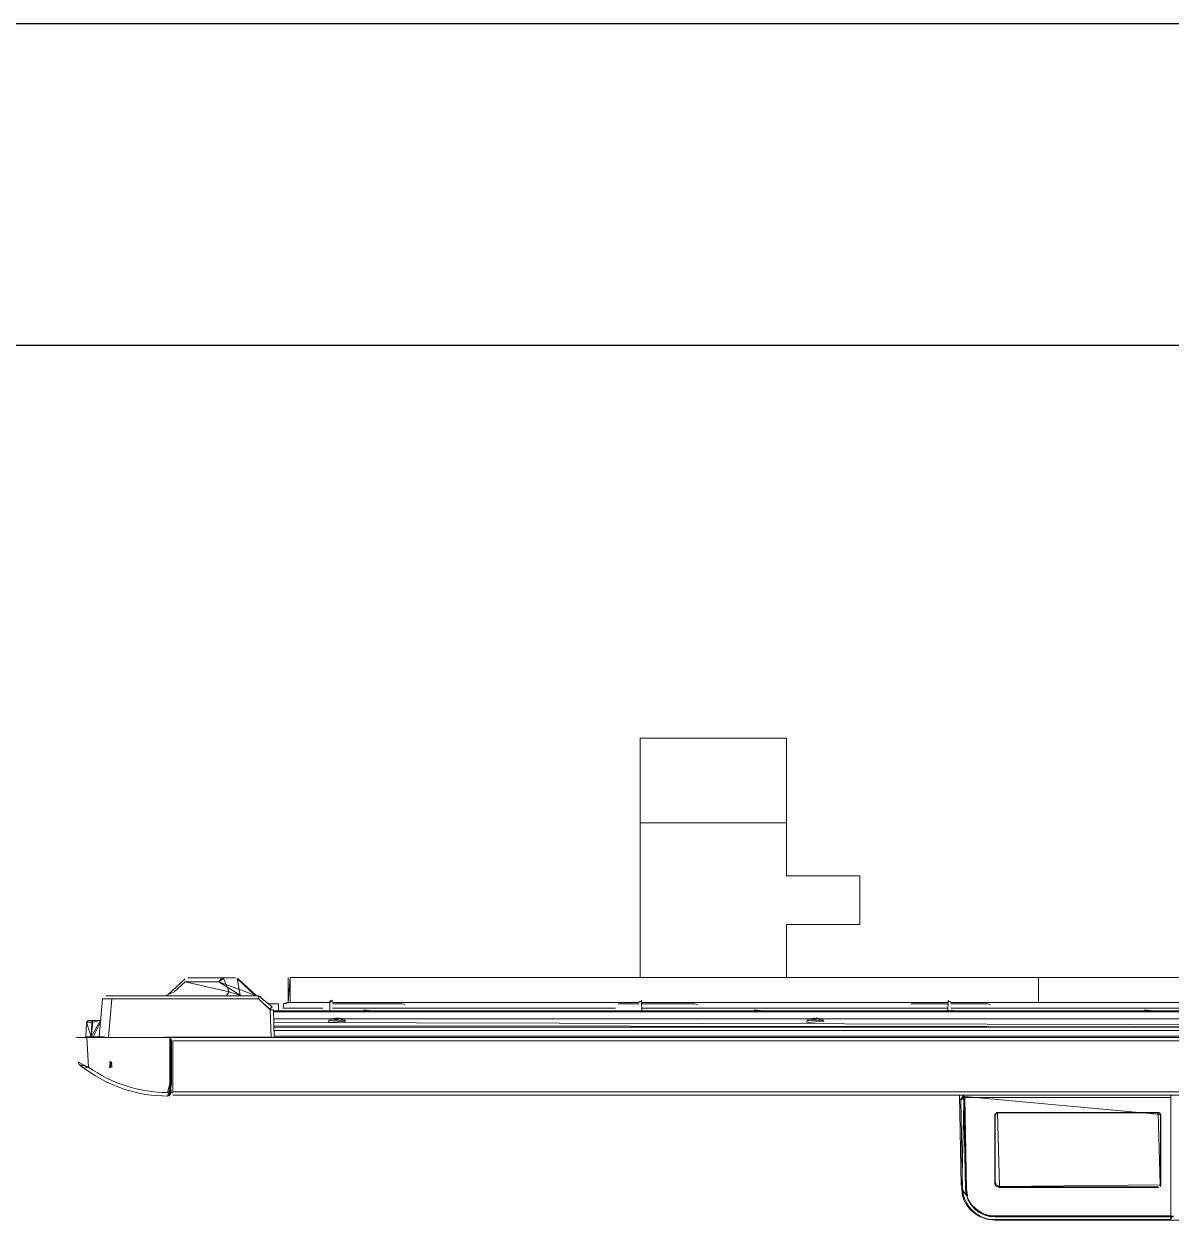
# Model space of a CAD drawing. Header units: millimetres. Extents: x 521 to 148073, y -17811 to 32040.
# Drawn here: x 64944 to 65677, y 20710 to 21474 of the extents above; entities that cross this region are included whole.
import ezdxf

# ---------------------------------------------------------------- set-up
doc = ezdxf.new("R2010")
doc.units = ezdxf.units.MM
doc.layers.add('Datové rozvody', color=6, linetype='Continuous')
doc.layers.add('OAP220', color=1, linetype='Continuous', lineweight=30)
doc.layers.add('PDF_Geometrie', color=7, linetype='Continuous', true_color=0xbdbdbd)

# ---------------------------------------------------------------- blocks, each defined once
blk = doc.blocks.new('projektor')
at = {"layer": 'PDF_Geometrie', "lineweight": 13}
for points in [[(85733.98, 14135.77), (85733.98, 16031.84)], [(85736.12, 14135.77), (85736.12, 16031.84)], [(85767.71, 14135.77), (85767.71, 16031.84)], [(85769.81, 14135.77), (85769.81, 16031.84)], [(85717.35, 14198.32), (85717.35, 15969.28)], [(85717.38, 15969.28), (85717.38, 14198.33)], [(85717.78, 15969.27), (85717.78, 14198.34)], [(85718.01, 14198.35), (85718.01, 15969.26)], [(85727.5, 15968.93), (85727.5, 15085.41), (85726.79, 14198.65)], [(85733.14, 14198.88), (85733.14, 15968.73)], [(85722.32, 14537.68), (85722.32, 15629.93)], [(85696.68, 14673.98), (85696.68, 15493.63), (85696.68, 15494.81)], [(85727.5, 15085.41), (85726.79, 15085.41), (85724.58, 14198.58)], [(85729.71, 14198.76), (85729.71, 15082.57), (85726.79, 15085.41)], [(85727.5, 15082.2), (85727.5, 14198.68)], [(85696.68, 14207.58), (85712.21, 14207.58), (85696.68, 14208.76), (85696.68, 15028.41)], [(85847.49, 14997.35), (85847.49, 14756.96), (85847.49, 14647.15)], [(85712.16, 14619.36), (85712.16, 14809.96)], [(85712.18, 14619.37), (85712.18, 14809.96)], [(85715.81, 14775.11), (85715.81, 14644.1)], [(85770.22, 14756.45), (85769.81, 14756.45)], [(85771.37, 14628.17), (85771.37, 14756.28)], [(85844.93, 14756.28), (85844.93, 14647.17)], [(85845.12, 14756.28), (85845.13, 14756.28)], [(85845.13, 14756.28), (85845.13, 14647.17)], [(85845.5, 14756.27), (85847.15, 14756.27), (85847.15, 14647.15)], [(85845.5, 14756.27), (85845.5, 14647.15)], [(85846.3, 14756.28), (85846.29, 14756.28)], [(85716.87, 14739.95), (85717.35, 14745.64)], [(85825.99, 14750.19), (85825.54, 14749.92), (85782.01, 14749.92), (85781.96, 14750.19), (85770.73, 14628.17), (85770.97, 14627.87), (85771.28, 14627.86)], [(85780.64, 14748.79), (85781.21, 14749.96)], [(85780.64, 14648.17), (85780.64, 14748.79)], [(85780.69, 14748.53), (85781.22, 14749.66)], [(85780.69, 14748.53), (85780.69, 14648.44)], [(85782.01, 14749.92), (85781.96, 14749.69), (85781.33, 14749.5)], [(85781.96, 14750.19), (85825.99, 14750.19)], [(85825.49, 14749.69), (85826.12, 14749.5)], [(85825.54, 14749.92), (85826.06, 14749.81)], [(85825.99, 14750.19), (85826.74, 14749.96)], [(85826.86, 14649.83), (85826.86, 14748.53)], [(85827.31, 14748.79), (85827.31, 14649.57)], [(85712.16, 14673.98), (85696.68, 14673.98)], [(85826.59, 14649.83), (85825.55, 14647.7), (85824.17, 14647.27)], [(85826.86, 14649.83), (85825.53, 14647.4), (85824.22, 14647.04)], [(85827.31, 14649.57), (85826.17, 14647.24), (85824.67, 14646.78)], [(85713, 14642.35), (85713.5, 14644.22)], [(85713, 14619.38), (85713, 14642.35)], [(85715.85, 14644.1), (85715.85, 14619.43)], [(85780.69, 14648.44), (85780.64, 14648.17), (85782.01, 14647.04), (85824.22, 14647.04), (85824.67, 14646.78)], [(85781.96, 14646.78), (85781.21, 14647.01)], [(85782.01, 14647.04), (85781.22, 14647.31)], [(85781.96, 14647.27), (85781.33, 14647.47)], [(85824.67, 14646.78), (85781.96, 14646.78)], [(85827.49, 14628.68), (85830.86, 14629.09), (85832.63, 14629.69), (85828.2, 14626.38), (85832.15, 14626.88), (85835.26, 14627.91), (85838.24, 14629.53), (85840.86, 14631.59), (85843.17, 14634.17), (85844.99, 14637.03), (85846.37, 14640.27), (85846.83, 14641.86), (85847.47, 14647.15)], [(85845.12, 14647.17), (85845.12, 14647.12)], [(85845.12, 14647.15), (85845.5, 14647.15)], [(85769.81, 14627.58), (85769.95, 14627.58), (85772.66, 14625.32)], [(85770.72, 14627.55), (85770.72, 14627.31), (85770.72, 14627.55), (85769.95, 14627.58), (85774.85, 14627.68), (85828.2, 14626.38)], [(85770.73, 14628.17), (85770.97, 14627.87)], [(85828.21, 14628.94), (85771.28, 14627.86)], [(85828.35, 14626.88), (85772.81, 14625.83), (85771.35, 14627.55)], [(85828.31, 14629.25), (85771.37, 14628.17)], [(85827.36, 14628.68), (85774.77, 14627.68)], [(85774.77, 14627.68), (85774.89, 14627.68), (85827.49, 14628.68), (85828.32, 14628.63)], [(85828.32, 14628.63), (85775.68, 14627.63)], [(85828.21, 14628.94), (85828.31, 14629.25)], [(85717.35, 14617.72), (85711.57, 14617.82), (85711.57, 14619.35)], [(85717.09, 14619.83), (85717.35, 14622.72)], [(85717.35, 14619.84), (85717.09, 14619.83)], [(85769.96, 14624.94), (85825.85, 14626)], [(85772.81, 14625.83), (85772.75, 14625.83)], [(85710.85, 14617.83), (85711.57, 14617.82)], [(85712.16, 14427.21), (85712.16, 14617.81)], [(85712.18, 14427.21), (85712.18, 14617.81)], [(85713, 14594.82), (85713, 14617.79)], [(85715.85, 14617.74), (85715.85, 14593.07)], [(85717.09, 14617.34), (85717.35, 14617.33)], [(85713.5, 14592.95), (85713.5, 14592.95)], [(85715.81, 14593.07), (85715.81, 14462.06)], [(85723.29, 14540.38), (85723.29, 14530.12)], [(85722.25, 14534.78), (85721.69, 14534.73)], [(85722.32, 14240.34), (85722.32, 14532.82)], [(85716.87, 14497.22), (85717.35, 14502.92)], [(85713, 14460.31), (85713.5, 14462.18)], [(85713, 14427.22), (85713, 14460.31)], [(85715.85, 14462.06), (85715.85, 14427.27)], [(85711.57, 14427.2), (85710.85, 14427.19)], [(85717.35, 14427.3), (85711.57, 14427.2), (85711.57, 14425.66), (85711.57, 14427.2)], [(85712.16, 14235.05), (85712.16, 14425.65)], [(85712.18, 14235.05), (85712.18, 14425.65)], [(85713, 14412.78), (85713, 14425.64)], [(85713.5, 14410.91), (85713.5, 14410.91)], [(85715.81, 14411.03), (85715.81, 14280.02)], [(85715.85, 14411.03), (85715.81, 14411.03)], [(85717.35, 14367.14), (85717.12, 14367.14)], [(85713, 14278.27), (85713.5, 14280.14)], [(85713, 14235.07), (85713, 14278.27)], [(85715.85, 14280.02), (85715.85, 14235.12)], [(85716.87, 14254.5), (85717.35, 14260.2)], [(85723.29, 14243.04), (85723.29, 14232.79)], [(85712.16, 14208.61), (85712.16, 14233.5), (85710.85, 14235.03)], [(85710.85, 14233.52), (85711.57, 14233.51)], [(85717.35, 14233.41), (85711.57, 14233.51), (85711.57, 14235.04)], [(85712.18, 14208.61), (85712.18, 14233.5)], [(85722.25, 14237.44), (85721.69, 14237.39)], [(85722.32, 14198.5), (85722.32, 14235.49)], [(85713.5, 14228.87), (85713.5, 14228.87)], [(85715.81, 14228.99), (85715.81, 14204.92)], [(85715.85, 14228.99), (85715.81, 14228.99)], [(85712.16, 14208.76), (85696.68, 14208.76)], [(85713.55, 14204.56), (85713.15, 14204.7), (85712.86, 14204.98), (85712.6, 14205.48), (85712.36, 14206.35), (85712.22, 14207.36), (85712.17, 14208.38), (85712.16, 14208.61)], [(85713.08, 14205.07), (85712.18, 14208.61)], [(85713.55, 14204.56), (85716.28, 14204.42)], [(85708.72, 14190.75), (85708.03, 14189), (85710.15, 14189.35), (85716.44, 14196.09), (85715.01, 14197.49)], [(85708.03, 14094.19), (85708.03, 14097.92), (85708.03, 14189), (85715.01, 14197.49)], [(85716.8, 14198.3), (85716.8, 14196.25), (85710.02, 14189)], [(85716.44, 14196.09), (85710.16, 14189.35)], [(85717.35, 14201.54), (85713.1, 14201.54)], [(85713.1, 14195.44), (85713.1, 14201.54)], [(85716.8, 14198.3), (85725.5, 14198.61), (85733.72, 14198.9), (85726.62, 14198.65)], [(85733.72, 14196.84), (85716.8, 14196.25)], [(85733.72, 14196.84), (85733.72, 14130.68)], [(85707.83, 14187.52), (85707.94, 14187.65), (85708.03, 14187.82)], [(85710.02, 14189), (85710.02, 14097.92)], [(85697.62, 14176.43), (85697.38, 14175.7), (85707.59, 14186.79)], [(85697.62, 14176.43), (85707.83, 14187.52)], [(85696.94, 14166.24), (85696.94, 14174.69)], [(85708.03, 14168.91), (85705.6, 14170.73), (85706.1, 14172.04), (85705.6, 14170.73), (85708.03, 14178.61)], [(85696.94, 14166.24), (85699.37, 14164.43)], [(85696.94, 14145.21), (85696.94, 14166.24)], [(85699.37, 14164.43), (85699.37, 14143.39), (85705.6, 14170.73), (85697.38, 14167.26)], [(85697.38, 14167.26), (85699.37, 14164.43)], [(85708.03, 14131.16), (85707.3, 14132.96), (85697.62, 14143.47)], [(85707.35, 14132.9), (85697.62, 14143.47)], [(85707.35, 14132.9), (85705.6, 14136.64), (85699.37, 14143.39)], [(85699.37, 14143.39), (85705.6, 14136.63)], [(85767.71, 14135.77), (85736.12, 14135.77)], [(85768.46, 14135.77), (85768.46, 14134.61), (85770.42, 14132.49)], [(85768.2, 14133.75), (85762.89, 14134.03), (85733.98, 14134.03), (85733.98, 14134.54), (85762.88, 14134.54)], [(85733.98, 14075.97), (85733.98, 14082.38), (85733.98, 14075.97), (85733.98, 14134.03)], [(85735.26, 14134.93), (85762.87, 14134.93), (85770.42, 14132.49)], [(85766.51, 14134.73), (85766.98, 14134.71), (85767.37, 14134.68), (85767.9, 14134.65), (85768.32, 14134.62), (85768.46, 14134.61), (85768.49, 14134.48), (85768.57, 14134.35), (85768.69, 14134.26), (85768.83, 14134.23), (85766.51, 14134.59), (85766.51, 14134.52), (85766.51, 14134.46), (85766.51, 14134.41), (85766.51, 14134.38), (85766.51, 14134.35), (85762.87, 14134.91), (85762.87, 14134.78), (85762.87, 14134.67), (85762.87, 14134.59), (85762.88, 14134.55), (85762.88, 14134.54), (85769.93, 14134.17), (85768.2, 14134.26), (85762.88, 14134.54), (85762.89, 14134.03)], [(85762.88, 14134.54), (85768.2, 14134.26)], [(85768.2, 14132.49), (85762.89, 14134.03)], [(85770.42, 14133.66), (85768.2, 14133.75), (85769.93, 14134.17), (85766.52, 14134.73)], [(85709.91, 14092.14), (85710.02, 14097.92)], [(85733.52, 14090.08), (85709.91, 14092.14)], [(85710.02, 14097.92), (85733.98, 14095.82)], [(85723.45, 14083.19), (85724.42, 14082.16), (85724.42, 14085.5), (85733.55, 14085.08), (85733.55, 14085.2), (85733.49, 14081.69), (85733.54, 14084.93), (85733.54, 14085.02), (85722.98, 14091), (85724.38, 14090.88), (85724.03, 14090.86), (85723.6, 14090.7), (85723.45, 14090.49), (85724.38, 14090.88), (85733.55, 14086.2), (85733.55, 14087.73), (85733.56, 14088.64), (85733.56, 14089.58), (85733.56, 14090.04), (85733.56, 14090.07), (85733.52, 14090.08)], [(85733.66, 14084.22), (85733.49, 14084.23), (85733.54, 14085.02), (85733.88, 14087.7), (85733.88, 14088.89), (85733.88, 14089.66), (85733.88, 14089.92), (85733.69, 14093.81), (85733.98, 14094.55)], [(85733.65, 14085.74), (85733.79, 14085.71), (85733.78, 14083.32)], [(85733.98, 14087.78), (85733.78, 14087), (85734.02, 14082.37)], [(85723.45, 14083.19), (85723.45, 14083.16), (85724.47, 14082.13), (85733.49, 14081.66)], [(85723.45, 14083.16), (85724.42, 14082.14), (85733.49, 14081.66)], [(85723.45, 14083.16), (85723.45, 14083.16)], [(85733.98, 14082.38), (85752.37, 14083.35)], [(85749.11, 14076.76), (85750.79, 14077.62), (85752.37, 14083.35), (85753.06, 14080.5), (85751.96, 14079.08), (85751.27, 14078.21), (85750.92, 14077.77), (85750.79, 14077.62), (85749.26, 14077), (85749.62, 14077.65), (85750.3, 14078.97), (85751.35, 14081.12), (85752.37, 14083.35)], [(85750.79, 14077.62), (85754.15, 14081.98)]]:
    blk.add_lwpolyline(points, dxfattribs=at)
for points in [[(85844.89, 14756.29), (85845.12, 14756.28), (85771.37, 14756.28), (85769.81, 14756.31), (85771.2, 14756.3)], [(85771.37, 14756.28), (85771.2, 14756.28), (85770.73, 14756.29), (85769.95, 14756.33), (85770.27, 14756.32), (85770.47, 14756.32), (85771.27, 14756.3), (85771.38, 14756.3), (85771.71, 14756.29), (85772.09, 14756.29), (85772.28, 14756.29)], [(85847.24, 14756.28), (85846.14, 14756.31), (85845.24, 14758.07), (85845.98, 14756.53), (85845.13, 14758.05), (85845.05, 14756.53), (85845.05, 14756.96), (85845.13, 14756.28), (85846.3, 14756.28)], [(85845.98, 14756.53), (85845.98, 14756.53), (85846.3, 14756.28), (85845.98, 14756.53), (85845.05, 14756.53), (85847.49, 14756.27)], [(85780.69, 14648.44), (85780.86, 14648.44), (85780.86, 14748.53), (85825.49, 14749.69), (85826.59, 14649.83)], [(85774.55, 14627.93), (85774.46, 14627.67), (85771.35, 14627.32), (85770.72, 14627.3), (85770.72, 14627.31), (85771.19, 14627.55), (85770.72, 14627.55)], [(85771.27, 14627.86), (85771.2, 14627.86), (85771.01, 14627.87), (85771.2, 14628.17)], [(85663.8, 14517.34), (85663.8, 14562.86), (85633.46, 14562.86), (85633.46, 14517.34), (85600.58, 14517.34), (85600.58, 14426.3), (85696.68, 14426.3), (85696.68, 14517.34)], [(85722.25, 14537.51), (85721.68, 14535.77), (85722.25, 14537.51), (85722.23, 14532.98), (85722.25, 14532.99)], [(85723.29, 14538.78), (85722.23, 14537.53), (85723.29, 14531.72), (85723.94, 14529.78), (85724.58, 14530.12), (85723.94, 14540.72)], [(85600.58, 14517.34), (85548.02, 14517.34), (85548.02, 14426.3), (85600.58, 14426.3)], [(85722.25, 14240.18), (85721.68, 14238.44), (85722.23, 14240.19), (85722.25, 14235.66)], [(85723.29, 14241.45), (85722.23, 14240.19), (85723.29, 14234.38), (85723.94, 14232.45), (85724.58, 14232.79), (85723.94, 14243.39)], [(85707.59, 14186.79), (85697.38, 14175.7), (85707.59, 14177.59), (85699.37, 14164.43)], [(85735.26, 14134.54), (85735.26, 14134.56), (85735.26, 14134.62), (85735.26, 14134.72), (85735.26, 14134.84)], [(85762.88, 14134.54), (85762.87, 14134.55), (85762.87, 14134.59), (85762.87, 14134.67), (85762.87, 14134.78), (85762.87, 14134.91)], [(85733.98, 14092.46), (85733.5, 14092.74), (85733.51, 14090.09), (85733.51, 14090.08)], [(85751.75, 14096.94), (85751.75, 14097.88), (85752.55, 14097.93), (85749.18, 14097.75), (85749.99, 14097.79), (85751.75, 14096.51), (85751.75, 14096.94), (85752.55, 14096.94), (85752.55, 14096.51), (85749.18, 14096.94), (85749.18, 14096.51), (85749.99, 14096.94)], [(85723.45, 14083.19), (85723.45, 14085.5), (85723.45, 14086), (85724.42, 14085.5), (85724.42, 14082.16), (85733.55, 14085.02), (85724.42, 14086), (85723.45, 14090.49)], [(85733.65, 14085.74), (85733.64, 14085.75), (85733.64, 14085.8), (85733.64, 14085.86), (85733.64, 14085.94), (85733.65, 14085.99), (85733.79, 14086.99), (85733.79, 14083.32), (85733.64, 14084.41), (85733.64, 14084.48), (85733.64, 14084.54), (85733.64, 14084.57), (85733.65, 14084.58)]]:
    blk.add_lwpolyline(points, close=True, dxfattribs=at)
for centre, radius, start, end in [((85827.37, 14646.73), 18.13, 272.9801, 1.31813), ((85827.31, 14646.7), 19.84, 272.98229, 1.30977), ((85683.8, 14132.56), 84.4, 324.33571, 359.95227), ((85683.67, 14132.56), 86.74, 324.33593, 359.95167)]:
    blk.add_arc(centre, radius, start, end, dxfattribs=at)
for points in [[(85845.12, 14647.12), (85845.92, 14638.31), (85836.63, 14628.24), (85828.21, 14628.94)], [(85844.93, 14647.17), (85845, 14642.67), (85843.07, 14637.29), (85839.25, 14633.77)], [(85828.31, 14629.25), (85836.09, 14630.76), (85831.92, 14629.28), (85828.31, 14629.25)]]:
    blk.add_open_spline(points, degree=3, dxfattribs=at)

msp = doc.modelspace()

# ---------------------------------------------------------------- linework, layer by layer
at = {"layer": 'OAP220'}
for p, q in [((68978.77, 21474.47), (63994.14, 21474.47)), ((68773.19, 21268.89), (63994.14, 21268.89))]:
    msp.add_line(p, q, dxfattribs=at)

# ---------------------------------------------------------------- block references
at = {"layer": 'Datové rozvody', "xscale": 1.027900945623324, "yscale": 1.027900945623324, "zscale": 1.027900945623324, "rotation": 270.0000000000001}
msp.add_blockref('projektor', (50508.69, 108952.87), dxfattribs=at)

doc.saveas('drawing.dxf')
